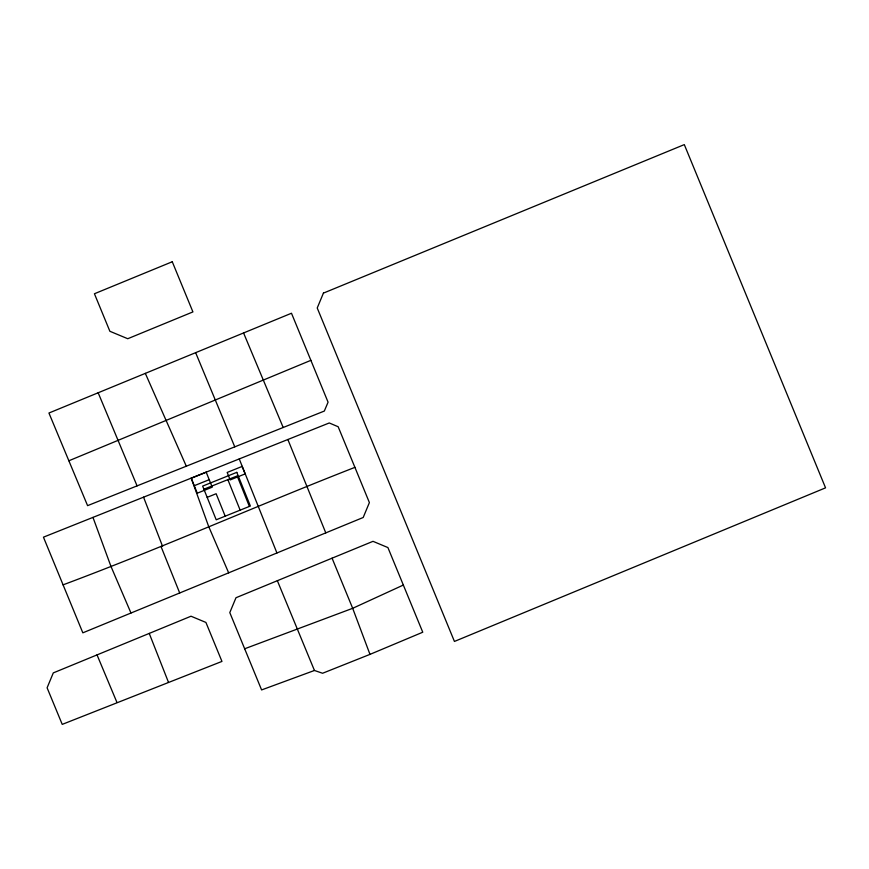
<?xml version="1.0" encoding="UTF-8"?>
<svg xmlns="http://www.w3.org/2000/svg" width="869" height="869" viewBox="0 0 869 869"><rect width="100%" height="100%" fill="white"/><g stroke="black" fill="none" stroke-linecap="round" stroke-linejoin="round"><path stroke-width="1.3" d="M403.335 585.054L352.684 608.311L244.667 648.774L229.796 612.602L235.988 597.731L373.007 541.333L387.911 547.568L422.758 632.219L369.977 654.379L322.584 673.258L314.448 670.477L261.602 689.932L244.667 648.774M63.035 584.859C161.319 548.154 257.191 505.519 354.91 467.359L369.39 502.586L363.199 517.489L82.837 632.828L43.45 537.172L329.264 422.964L338.16 426.744L354.91 467.359M68.868 460.776L310.874 360.342L291.484 313.242L48.936 413.025L87.584 505.649L324.322 411.059L328.069 402.184L310.874 360.342M97.035 654.9L191.017 616.219L205.92 622.443L221.953 661.418L62.231 724.388L47.1 687.803L53.291 672.899L97.035 654.9L116.946 702.424M194.254 485.706L209.223 479.677M207.17 497.35L216.142 493.733L225.19 516.175M203.889 489.214L237.161 475.93L249.381 506.431M145.329 373.377L186.303 466.197M228.666 572.856L208.603 526.332L191.213 478.135M130.98 613.025L110.939 566.338L92.972 517.403M243.57 332.957L283.185 427.483M98.164 392.766L137.074 485.88M195.634 352.662L234.76 446.84M314.448 670.477L277.352 580.698M332.067 558.18L352.684 608.311L369.977 654.379M287.867 439.518L325.777 532.882M227.863 479.645L240.148 510.146M161.178 546.916L179.698 592.984M239.247 458.941L276.929 552.988M149.24 633.414L168.467 682.284M143.559 497.166L162.59 546.373M323.42 293.114L317.228 307.984L454.433 641.441L825.55 487.846L684.305 144.612L323.42 293.114M172.268 261.754L94.428 293.755L109.874 331.274L127.754 338.725L192.918 311.917L172.268 261.754M206.203 472.204L191.245 478.232L197.274 493.19L212.232 487.161L206.203 472.204M242.136 466.425L227.178 472.454L230.187 479.927L245.156 473.898L242.136 466.425M236.802 472.345L202.64 486.108L216.207 519.792L250.37 506.03L236.802 472.345"/></g></svg>
